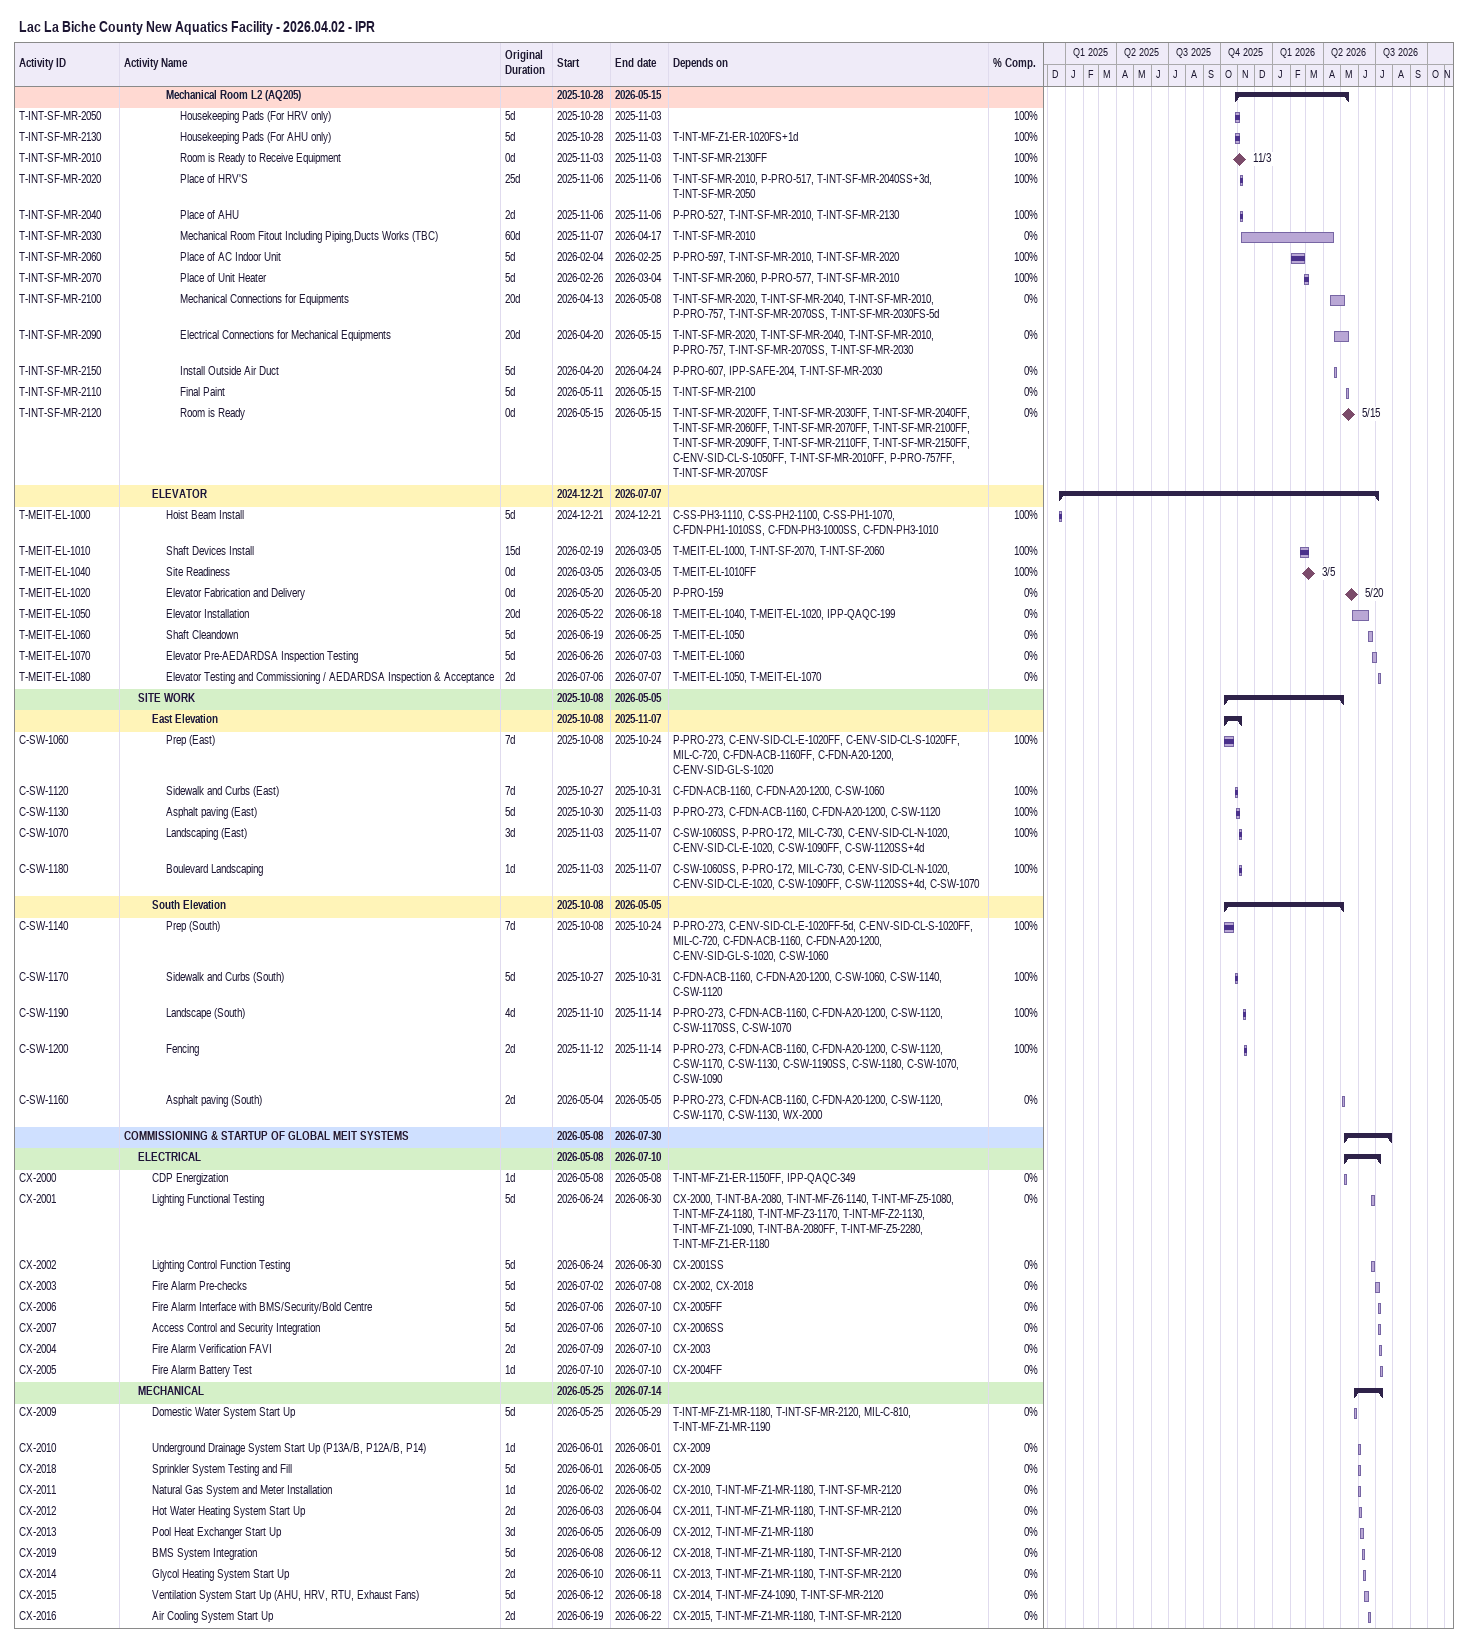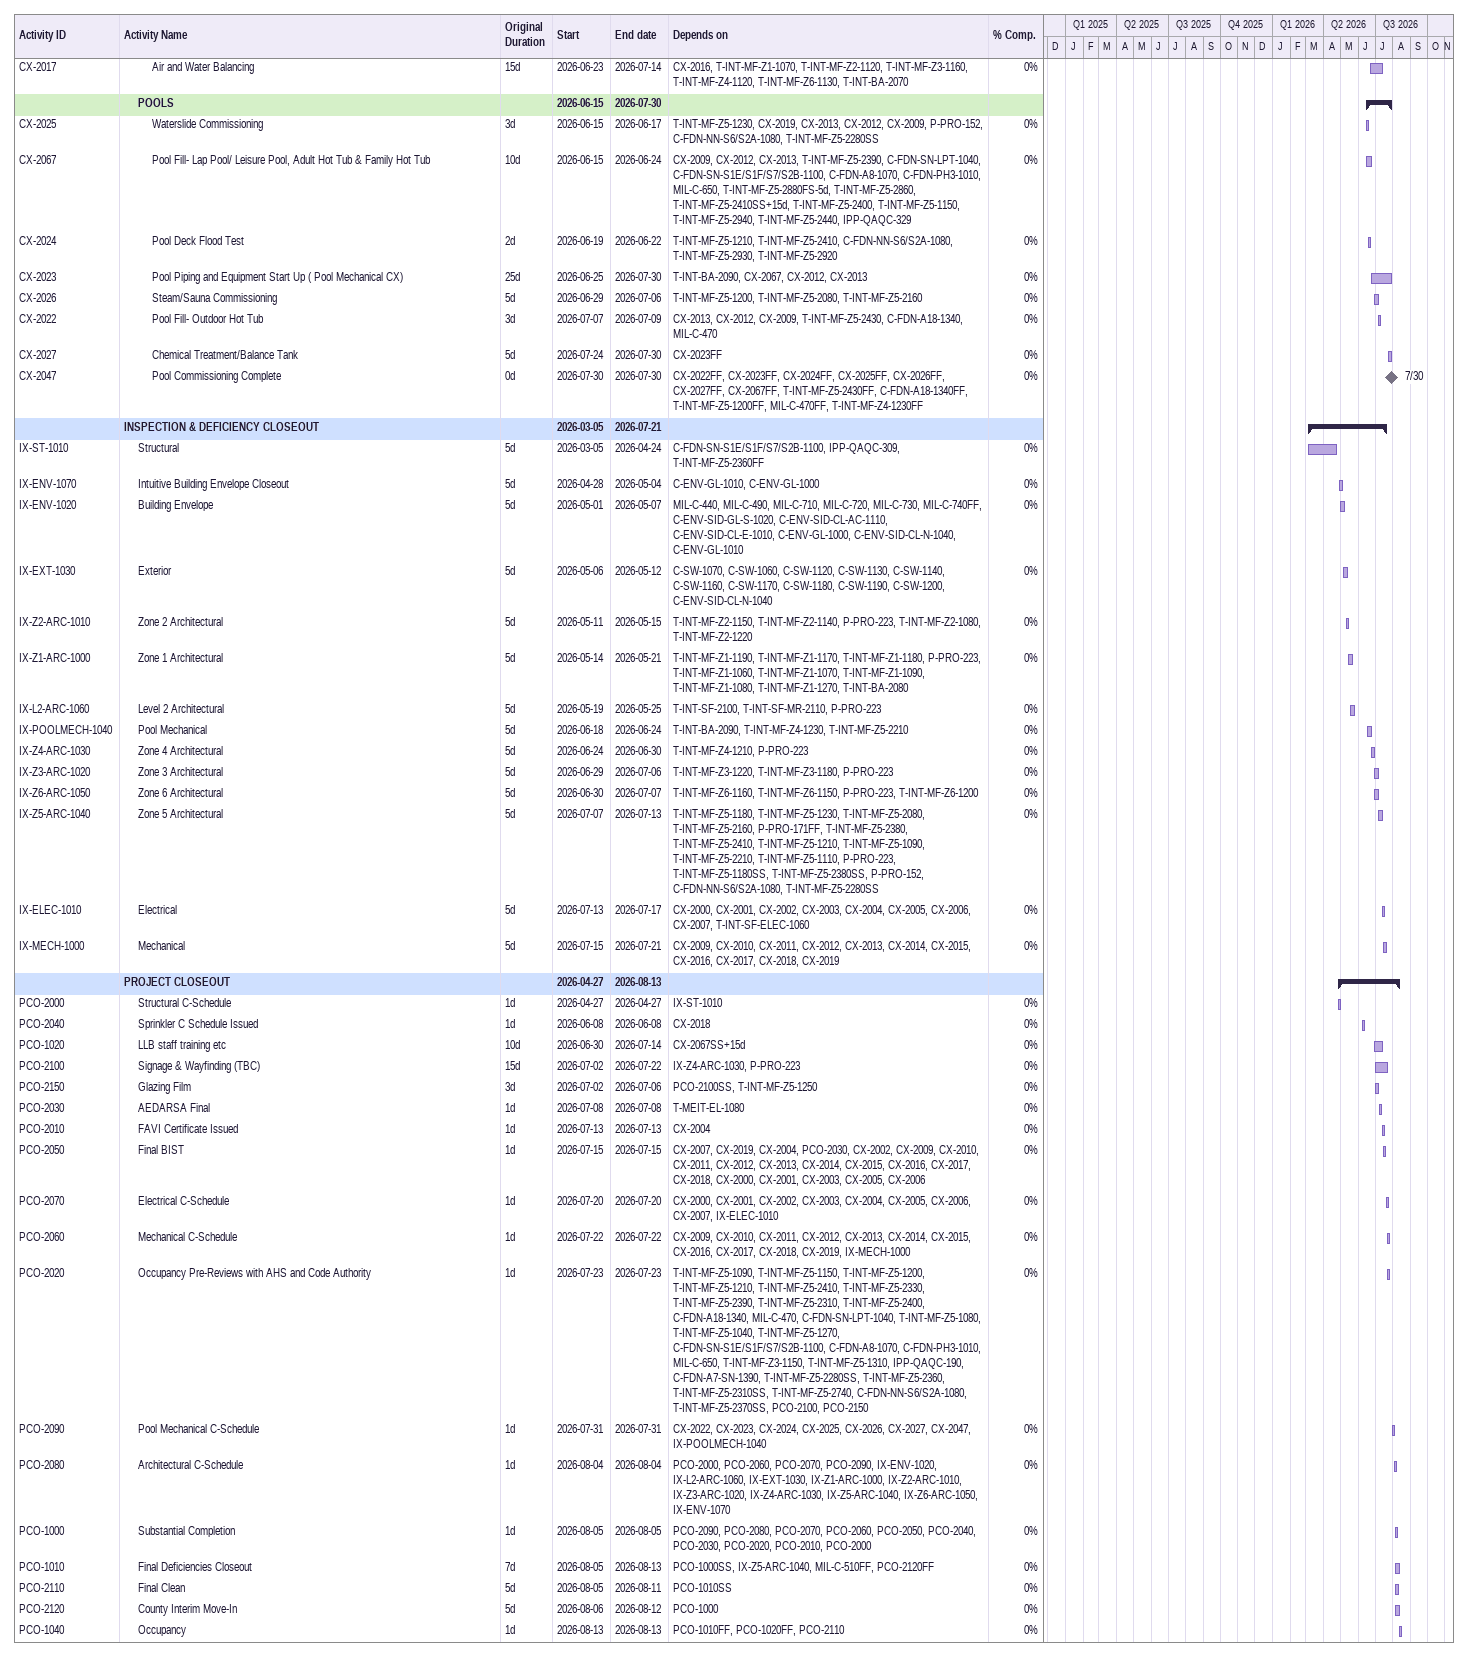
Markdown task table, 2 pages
Lac La Biche County New Aquatics Facility - 2026.04.02 - IPR

| ID | Level | Task | Original duration | Start | Finish | Predecessors | % complete |
|---|---|---|---|---|---|---|---|
|  | 4 | **Mechanical Room L2 (AQ205)** |  | 2025-10-28 | 2026-05-15 |  |  |
| T-INT-SF-MR-2050 | 5 | Housekeeping Pads (For HRV only) | 5d | 2025-10-28 | 2025-11-03 |  | 100 |
| T-INT-SF-MR-2130 | 5 | Housekeeping Pads (For AHU only) | 5d | 2025-10-28 | 2025-11-03 | T-INT-MF-Z1-ER-1020FS+1d | 100 |
| T-INT-SF-MR-2010 | 5 | Room is Ready to Receive Equipment | 0d | 2025-11-03 | 2025-11-03 | T-INT-SF-MR-2130FF | 100 |
| T-INT-SF-MR-2020 | 5 | Place of HRV'S | 25d | 2025-11-06 | 2025-11-06 | T-INT-SF-MR-2010, P-PRO-517, T-INT-SF-MR-2040SS+3d, T-INT-SF-MR-2050 | 100 |
| T-INT-SF-MR-2040 | 5 | Place of AHU | 2d | 2025-11-06 | 2025-11-06 | P-PRO-527, T-INT-SF-MR-2010, T-INT-SF-MR-2130 | 100 |
| T-INT-SF-MR-2030 | 5 | Mechanical Room Fitout Including Piping,Ducts Works (TBC) | 60d | 2025-11-07 | 2026-04-17 | T-INT-SF-MR-2010 | 0 |
| T-INT-SF-MR-2060 | 5 | Place of AC Indoor Unit | 5d | 2026-02-04 | 2026-02-25 | P-PRO-597, T-INT-SF-MR-2010, T-INT-SF-MR-2020 | 100 |
| T-INT-SF-MR-2070 | 5 | Place of Unit Heater | 5d | 2026-02-26 | 2026-03-04 | T-INT-SF-MR-2060, P-PRO-577, T-INT-SF-MR-2010 | 100 |
| T-INT-SF-MR-2100 | 5 | Mechanical Connections for Equipments | 20d | 2026-04-13 | 2026-05-08 | T-INT-SF-MR-2020, T-INT-SF-MR-2040, T-INT-SF-MR-2010, P-PRO-757, T-INT-SF-MR-2070SS, T-INT-SF-MR-2030FS-5d | 0 |
| T-INT-SF-MR-2090 | 5 | Electrical Connections for Mechanical Equipments | 20d | 2026-04-20 | 2026-05-15 | T-INT-SF-MR-2020, T-INT-SF-MR-2040, T-INT-SF-MR-2010, P-PRO-757, T-INT-SF-MR-2070SS, T-INT-SF-MR-2030 | 0 |
| T-INT-SF-MR-2150 | 5 | Install Outside Air Duct | 5d | 2026-04-20 | 2026-04-24 | P-PRO-607, IPP-SAFE-204, T-INT-SF-MR-2030 | 0 |
| T-INT-SF-MR-2110 | 5 | Final Paint | 5d | 2026-05-11 | 2026-05-15 | T-INT-SF-MR-2100 | 0 |
| T-INT-SF-MR-2120 | 5 | Room is Ready | 0d | 2026-05-15 | 2026-05-15 | T-INT-SF-MR-2020FF, T-INT-SF-MR-2030FF, T-INT-SF-MR-2040FF, T-INT-SF-MR-2060FF, T-INT-SF-MR-2070FF, T-INT-SF-MR-2100FF, T-INT-SF-MR-2090FF, T-INT-SF-MR-2110FF, T-INT-SF-MR-2150FF, C-ENV-SID-CL-S-1050FF, T-INT-SF-MR-2010FF, P-PRO-757FF, T-INT-SF-MR-2070SF | 0 |
|  | 3 | **ELEVATOR** |  | 2024-12-21 | 2026-07-07 |  |  |
| T-MEIT-EL-1000 | 4 | Hoist Beam Install | 5d | 2024-12-21 | 2024-12-21 | C-SS-PH3-1110, C-SS-PH2-1100, C-SS-PH1-1070, C-FDN-PH1-1010SS, C-FDN-PH3-1000SS, C-FDN-PH3-1010 | 100 |
| T-MEIT-EL-1010 | 4 | Shaft Devices Install | 15d | 2026-02-19 | 2026-03-05 | T-MEIT-EL-1000, T-INT-SF-2070, T-INT-SF-2060 | 100 |
| T-MEIT-EL-1040 | 4 | Site Readiness | 0d | 2026-03-05 | 2026-03-05 | T-MEIT-EL-1010FF | 100 |
| T-MEIT-EL-1020 | 4 | Elevator Fabrication and Delivery | 0d | 2026-05-20 | 2026-05-20 | P-PRO-159 | 0 |
| T-MEIT-EL-1050 | 4 | Elevator Installation | 20d | 2026-05-22 | 2026-06-18 | T-MEIT-EL-1040, T-MEIT-EL-1020, IPP-QAQC-199 | 0 |
| T-MEIT-EL-1060 | 4 | Shaft Cleandown | 5d | 2026-06-19 | 2026-06-25 | T-MEIT-EL-1050 | 0 |
| T-MEIT-EL-1070 | 4 | Elevator Pre-AEDARDSA Inspection Testing | 5d | 2026-06-26 | 2026-07-03 | T-MEIT-EL-1060 | 0 |
| T-MEIT-EL-1080 | 4 | Elevator Testing and Commissioning / AEDARDSA Inspection & Acceptance | 2d | 2026-07-06 | 2026-07-07 | T-MEIT-EL-1050, T-MEIT-EL-1070 | 0 |
|  | 2 | **SITE WORK** |  | 2025-10-08 | 2026-05-05 |  |  |
|  | 3 | **East Elevation** |  | 2025-10-08 | 2025-11-07 |  |  |
| C-SW-1060 | 4 | Prep (East) | 7d | 2025-10-08 | 2025-10-24 | P-PRO-273, C-ENV-SID-CL-E-1020FF, C-ENV-SID-CL-S-1020FF, MIL-C-720, C-FDN-ACB-1160FF, C-FDN-A20-1200, C-ENV-SID-GL-S-1020 | 100 |
| C-SW-1120 | 4 | Sidewalk and Curbs (East) | 7d | 2025-10-27 | 2025-10-31 | C-FDN-ACB-1160, C-FDN-A20-1200, C-SW-1060 | 100 |
| C-SW-1130 | 4 | Asphalt paving (East) | 5d | 2025-10-30 | 2025-11-03 | P-PRO-273, C-FDN-ACB-1160, C-FDN-A20-1200, C-SW-1120 | 100 |
| C-SW-1070 | 4 | Landscaping (East) | 3d | 2025-11-03 | 2025-11-07 | C-SW-1060SS, P-PRO-172, MIL-C-730, C-ENV-SID-CL-N-1020, C-ENV-SID-CL-E-1020, C-SW-1090FF, C-SW-1120SS+4d | 100 |
| C-SW-1180 | 4 | Boulevard Landscaping | 1d | 2025-11-03 | 2025-11-07 | C-SW-1060SS, P-PRO-172, MIL-C-730, C-ENV-SID-CL-N-1020, C-ENV-SID-CL-E-1020, C-SW-1090FF, C-SW-1120SS+4d, C-SW-1070 | 100 |
|  | 3 | **South Elevation** |  | 2025-10-08 | 2026-05-05 |  |  |
| C-SW-1140 | 4 | Prep (South) | 7d | 2025-10-08 | 2025-10-24 | P-PRO-273, C-ENV-SID-CL-E-1020FF-5d, C-ENV-SID-CL-S-1020FF, MIL-C-720, C-FDN-ACB-1160, C-FDN-A20-1200, C-ENV-SID-GL-S-1020, C-SW-1060 | 100 |
| C-SW-1170 | 4 | Sidewalk and Curbs (South) | 5d | 2025-10-27 | 2025-10-31 | C-FDN-ACB-1160, C-FDN-A20-1200, C-SW-1060, C-SW-1140, C-SW-1120 | 100 |
| C-SW-1190 | 4 | Landscape (South) | 4d | 2025-11-10 | 2025-11-14 | P-PRO-273, C-FDN-ACB-1160, C-FDN-A20-1200, C-SW-1120, C-SW-1170SS, C-SW-1070 | 100 |
| C-SW-1200 | 4 | Fencing | 2d | 2025-11-12 | 2025-11-14 | P-PRO-273, C-FDN-ACB-1160, C-FDN-A20-1200, C-SW-1120, C-SW-1170, C-SW-1130, C-SW-1190SS, C-SW-1180, C-SW-1070, C-SW-1090 | 100 |
| C-SW-1160 | 4 | Asphalt paving (South) | 2d | 2026-05-04 | 2026-05-05 | P-PRO-273, C-FDN-ACB-1160, C-FDN-A20-1200, C-SW-1120, C-SW-1170, C-SW-1130, WX-2000 | 0 |
|  | 1 | **COMMISSIONING & STARTUP OF GLOBAL MEIT SYSTEMS** |  | 2026-05-08 | 2026-07-30 |  |  |
|  | 2 | **ELECTRICAL** |  | 2026-05-08 | 2026-07-10 |  |  |
| CX-2000 | 3 | CDP Energization | 1d | 2026-05-08 | 2026-05-08 | T-INT-MF-Z1-ER-1150FF, IPP-QAQC-349 | 0 |
| CX-2001 | 3 | Lighting Functional Testing | 5d | 2026-06-24 | 2026-06-30 | CX-2000, T-INT-BA-2080, T-INT-MF-Z6-1140, T-INT-MF-Z5-1080, T-INT-MF-Z4-1180, T-INT-MF-Z3-1170, T-INT-MF-Z2-1130, T-INT-MF-Z1-1090, T-INT-BA-2080FF, T-INT-MF-Z5-2280, T-INT-MF-Z1-ER-1180 | 0 |
| CX-2002 | 3 | Lighting Control Function Testing | 5d | 2026-06-24 | 2026-06-30 | CX-2001SS | 0 |
| CX-2003 | 3 | Fire Alarm Pre-checks | 5d | 2026-07-02 | 2026-07-08 | CX-2002, CX-2018 | 0 |
| CX-2006 | 3 | Fire Alarm Interface with BMS/Security/Bold Centre | 5d | 2026-07-06 | 2026-07-10 | CX-2005FF | 0 |
| CX-2007 | 3 | Access Control and Security Integration | 5d | 2026-07-06 | 2026-07-10 | CX-2006SS | 0 |
| CX-2004 | 3 | Fire Alarm Verification FAVI | 2d | 2026-07-09 | 2026-07-10 | CX-2003 | 0 |
| CX-2005 | 3 | Fire Alarm Battery Test | 1d | 2026-07-10 | 2026-07-10 | CX-2004FF | 0 |
|  | 2 | **MECHANICAL** |  | 2026-05-25 | 2026-07-14 |  |  |
| CX-2009 | 3 | Domestic Water System Start Up | 5d | 2026-05-25 | 2026-05-29 | T-INT-MF-Z1-MR-1180, T-INT-SF-MR-2120, MIL-C-810, T-INT-MF-Z1-MR-1190 | 0 |
| CX-2010 | 3 | Underground Drainage System Start Up (P13A/B, P12A/B, P14) | 1d | 2026-06-01 | 2026-06-01 | CX-2009 | 0 |
| CX-2018 | 3 | Sprinkler System Testing and Fill | 5d | 2026-06-01 | 2026-06-05 | CX-2009 | 0 |
| CX-2011 | 3 | Natural Gas System and Meter Installation | 1d | 2026-06-02 | 2026-06-02 | CX-2010, T-INT-MF-Z1-MR-1180, T-INT-SF-MR-2120 | 0 |
| CX-2012 | 3 | Hot Water Heating System Start Up | 2d | 2026-06-03 | 2026-06-04 | CX-2011, T-INT-MF-Z1-MR-1180, T-INT-SF-MR-2120 | 0 |
| CX-2013 | 3 | Pool Heat Exchanger Start Up | 3d | 2026-06-05 | 2026-06-09 | CX-2012, T-INT-MF-Z1-MR-1180 | 0 |
| CX-2019 | 3 | BMS System Integration | 5d | 2026-06-08 | 2026-06-12 | CX-2018, T-INT-MF-Z1-MR-1180, T-INT-SF-MR-2120 | 0 |
| CX-2014 | 3 | Glycol Heating System Start Up | 2d | 2026-06-10 | 2026-06-11 | CX-2013, T-INT-MF-Z1-MR-1180, T-INT-SF-MR-2120 | 0 |
| CX-2015 | 3 | Ventilation System Start Up (AHU, HRV, RTU, Exhaust Fans) | 5d | 2026-06-12 | 2026-06-18 | CX-2014, T-INT-MF-Z4-1090, T-INT-SF-MR-2120 | 0 |
| CX-2016 | 3 | Air Cooling System Start Up | 2d | 2026-06-19 | 2026-06-22 | CX-2015, T-INT-MF-Z1-MR-1180, T-INT-SF-MR-2120 | 0 |
| CX-2017 | 3 | Air and Water Balancing | 15d | 2026-06-23 | 2026-07-14 | CX-2016, T-INT-MF-Z1-1070, T-INT-MF-Z2-1120, T-INT-MF-Z3-1160, T-INT-MF-Z4-1120, T-INT-MF-Z6-1130, T-INT-BA-2070 | 0 |
|  | 2 | **POOLS** |  | 2026-06-15 | 2026-07-30 |  |  |
| CX-2025 | 3 | Waterslide Commissioning | 3d | 2026-06-15 | 2026-06-17 | T-INT-MF-Z5-1230, CX-2019, CX-2013, CX-2012, CX-2009, P-PRO-152, C-FDN-NN-S6/S2A-1080, T-INT-MF-Z5-2280SS | 0 |
| CX-2067 | 3 | Pool Fill- Lap Pool/ Leisure Pool, Adult Hot Tub & Family Hot Tub | 10d | 2026-06-15 | 2026-06-24 | CX-2009, CX-2012, CX-2013, T-INT-MF-Z5-2390, C-FDN-SN-LPT-1040, C-FDN-SN-S1E/S1F/S7/S2B-1100, C-FDN-A8-1070, C-FDN-PH3-1010, MIL-C-650, T-INT-MF-Z5-2880FS-5d, T-INT-MF-Z5-2860, T-INT-MF-Z5-2410SS+15d, T-INT-MF-Z5-2400, T-INT-MF-Z5-1150, T-INT-MF-Z5-2940, T-INT-MF-Z5-2440, IPP-QAQC-329 | 0 |
| CX-2024 | 3 | Pool Deck Flood Test | 2d | 2026-06-19 | 2026-06-22 | T-INT-MF-Z5-1210, T-INT-MF-Z5-2410, C-FDN-NN-S6/S2A-1080, T-INT-MF-Z5-2930, T-INT-MF-Z5-2920 | 0 |
| CX-2023 | 3 | Pool Piping and Equipment Start Up ( Pool Mechanical CX) | 25d | 2026-06-25 | 2026-07-30 | T-INT-BA-2090, CX-2067, CX-2012, CX-2013 | 0 |
| CX-2026 | 3 | Steam/Sauna Commissioning | 5d | 2026-06-29 | 2026-07-06 | T-INT-MF-Z5-1200, T-INT-MF-Z5-2080, T-INT-MF-Z5-2160 | 0 |
| CX-2022 | 3 | Pool Fill- Outdoor Hot Tub | 3d | 2026-07-07 | 2026-07-09 | CX-2013, CX-2012, CX-2009, T-INT-MF-Z5-2430, C-FDN-A18-1340, MIL-C-470 | 0 |
| CX-2027 | 3 | Chemical Treatment/Balance Tank | 5d | 2026-07-24 | 2026-07-30 | CX-2023FF | 0 |
| CX-2047 | 3 | Pool Commissioning Complete | 0d | 2026-07-30 | 2026-07-30 | CX-2022FF, CX-2023FF, CX-2024FF, CX-2025FF, CX-2026FF, CX-2027FF, CX-2067FF, T-INT-MF-Z5-2430FF, C-FDN-A18-1340FF, T-INT-MF-Z5-1200FF, MIL-C-470FF, T-INT-MF-Z4-1230FF | 0 |
|  | 1 | **INSPECTION & DEFICIENCY CLOSEOUT** |  | 2026-03-05 | 2026-07-21 |  |  |
| IX-ST-1010 | 2 | Structural | 5d | 2026-03-05 | 2026-04-24 | C-FDN-SN-S1E/S1F/S7/S2B-1100, IPP-QAQC-309, T-INT-MF-Z5-2360FF | 0 |
| IX-ENV-1070 | 2 | Intuitive Building Envelope Closeout | 5d | 2026-04-28 | 2026-05-04 | C-ENV-GL-1010, C-ENV-GL-1000 | 0 |
| IX-ENV-1020 | 2 | Building Envelope | 5d | 2026-05-01 | 2026-05-07 | MIL-C-440, MIL-C-490, MIL-C-710, MIL-C-720, MIL-C-730, MIL-C-740FF, C-ENV-SID-GL-S-1020, C-ENV-SID-CL-AC-1110, C-ENV-SID-CL-E-1010, C-ENV-GL-1000, C-ENV-SID-CL-N-1040, C-ENV-GL-1010 | 0 |
| IX-EXT-1030 | 2 | Exterior | 5d | 2026-05-06 | 2026-05-12 | C-SW-1070, C-SW-1060, C-SW-1120, C-SW-1130, C-SW-1140, C-SW-1160, C-SW-1170, C-SW-1180, C-SW-1190, C-SW-1200, C-ENV-SID-CL-N-1040 | 0 |
| IX-Z2-ARC-1010 | 2 | Zone 2 Architectural | 5d | 2026-05-11 | 2026-05-15 | T-INT-MF-Z2-1150, T-INT-MF-Z2-1140, P-PRO-223, T-INT-MF-Z2-1080, T-INT-MF-Z2-1220 | 0 |
| IX-Z1-ARC-1000 | 2 | Zone 1 Architectural | 5d | 2026-05-14 | 2026-05-21 | T-INT-MF-Z1-1190, T-INT-MF-Z1-1170, T-INT-MF-Z1-1180, P-PRO-223, T-INT-MF-Z1-1060, T-INT-MF-Z1-1070, T-INT-MF-Z1-1090, T-INT-MF-Z1-1080, T-INT-MF-Z1-1270, T-INT-BA-2080 | 0 |
| IX-L2-ARC-1060 | 2 | Level 2 Architectural | 5d | 2026-05-19 | 2026-05-25 | T-INT-SF-2100, T-INT-SF-MR-2110, P-PRO-223 | 0 |
| IX-POOLMECH-1040 | 2 | Pool Mechanical | 5d | 2026-06-18 | 2026-06-24 | T-INT-BA-2090, T-INT-MF-Z4-1230, T-INT-MF-Z5-2210 | 0 |
| IX-Z4-ARC-1030 | 2 | Zone 4 Architectural | 5d | 2026-06-24 | 2026-06-30 | T-INT-MF-Z4-1210, P-PRO-223 | 0 |
| IX-Z3-ARC-1020 | 2 | Zone 3 Architectural | 5d | 2026-06-29 | 2026-07-06 | T-INT-MF-Z3-1220, T-INT-MF-Z3-1180, P-PRO-223 | 0 |
| IX-Z6-ARC-1050 | 2 | Zone 6 Architectural | 5d | 2026-06-30 | 2026-07-07 | T-INT-MF-Z6-1160, T-INT-MF-Z6-1150, P-PRO-223, T-INT-MF-Z6-1200 | 0 |
| IX-Z5-ARC-1040 | 2 | Zone 5 Architectural | 5d | 2026-07-07 | 2026-07-13 | T-INT-MF-Z5-1180, T-INT-MF-Z5-1230, T-INT-MF-Z5-2080, T-INT-MF-Z5-2160, P-PRO-171FF, T-INT-MF-Z5-2380, T-INT-MF-Z5-2410, T-INT-MF-Z5-1210, T-INT-MF-Z5-1090, T-INT-MF-Z5-2210, T-INT-MF-Z5-1110, P-PRO-223, T-INT-MF-Z5-1180SS, T-INT-MF-Z5-2380SS, P-PRO-152, C-FDN-NN-S6/S2A-1080, T-INT-MF-Z5-2280SS | 0 |
| IX-ELEC-1010 | 2 | Electrical | 5d | 2026-07-13 | 2026-07-17 | CX-2000, CX-2001, CX-2002, CX-2003, CX-2004, CX-2005, CX-2006, CX-2007, T-INT-SF-ELEC-1060 | 0 |
| IX-MECH-1000 | 2 | Mechanical | 5d | 2026-07-15 | 2026-07-21 | CX-2009, CX-2010, CX-2011, CX-2012, CX-2013, CX-2014, CX-2015, CX-2016, CX-2017, CX-2018, CX-2019 | 0 |
|  | 1 | **PROJECT CLOSEOUT** |  | 2026-04-27 | 2026-08-13 |  |  |
| PCO-2000 | 2 | Structural C-Schedule | 1d | 2026-04-27 | 2026-04-27 | IX-ST-1010 | 0 |
| PCO-2040 | 2 | Sprinkler C Schedule Issued | 1d | 2026-06-08 | 2026-06-08 | CX-2018 | 0 |
| PCO-1020 | 2 | LLB staff training etc | 10d | 2026-06-30 | 2026-07-14 | CX-2067SS+15d | 0 |
| PCO-2100 | 2 | Signage & Wayfinding (TBC) | 15d | 2026-07-02 | 2026-07-22 | IX-Z4-ARC-1030, P-PRO-223 | 0 |
| PCO-2150 | 2 | Glazing Film | 3d | 2026-07-02 | 2026-07-06 | PCO-2100SS, T-INT-MF-Z5-1250 | 0 |
| PCO-2030 | 2 | AEDARSA Final | 1d | 2026-07-08 | 2026-07-08 | T-MEIT-EL-1080 | 0 |
| PCO-2010 | 2 | FAVI Certificate Issued | 1d | 2026-07-13 | 2026-07-13 | CX-2004 | 0 |
| PCO-2050 | 2 | Final BIST | 1d | 2026-07-15 | 2026-07-15 | CX-2007, CX-2019, CX-2004, PCO-2030, CX-2002, CX-2009, CX-2010, CX-2011, CX-2012, CX-2013, CX-2014, CX-2015, CX-2016, CX-2017, CX-2018, CX-2000, CX-2001, CX-2003, CX-2005, CX-2006 | 0 |
| PCO-2070 | 2 | Electrical C-Schedule | 1d | 2026-07-20 | 2026-07-20 | CX-2000, CX-2001, CX-2002, CX-2003, CX-2004, CX-2005, CX-2006, CX-2007, IX-ELEC-1010 | 0 |
| PCO-2060 | 2 | Mechanical C-Schedule | 1d | 2026-07-22 | 2026-07-22 | CX-2009, CX-2010, CX-2011, CX-2012, CX-2013, CX-2014, CX-2015, CX-2016, CX-2017, CX-2018, CX-2019, IX-MECH-1000 | 0 |
| PCO-2020 | 2 | Occupancy Pre-Reviews with AHS and Code Authority | 1d | 2026-07-23 | 2026-07-23 | T-INT-MF-Z5-1090, T-INT-MF-Z5-1150, T-INT-MF-Z5-1200, T-INT-MF-Z5-1210, T-INT-MF-Z5-2410, T-INT-MF-Z5-2330, T-INT-MF-Z5-2390, T-INT-MF-Z5-2310, T-INT-MF-Z5-2400, C-FDN-A18-1340, MIL-C-470, C-FDN-SN-LPT-1040, T-INT-MF-Z5-1080, T-INT-MF-Z5-1040, T-INT-MF-Z5-1270, C-FDN-SN-S1E/S1F/S7/S2B-1100, C-FDN-A8-1070, C-FDN-PH3-1010, MIL-C-650, T-INT-MF-Z3-1150, T-INT-MF-Z5-1310, IPP-QAQC-190, C-FDN-A7-SN-1390, T-INT-MF-Z5-2280SS, T-INT-MF-Z5-2360, T-INT-MF-Z5-2310SS, T-INT-MF-Z5-2740, C-FDN-NN-S6/S2A-1080, T-INT-MF-Z5-2370SS, PCO-2100, PCO-2150 | 0 |
| PCO-2090 | 2 | Pool Mechanical C-Schedule | 1d | 2026-07-31 | 2026-07-31 | CX-2022, CX-2023, CX-2024, CX-2025, CX-2026, CX-2027, CX-2047, IX-POOLMECH-1040 | 0 |
| PCO-2080 | 2 | Architectural C-Schedule | 1d | 2026-08-04 | 2026-08-04 | PCO-2000, PCO-2060, PCO-2070, PCO-2090, IX-ENV-1020, IX-L2-ARC-1060, IX-EXT-1030, IX-Z1-ARC-1000, IX-Z2-ARC-1010, IX-Z3-ARC-1020, IX-Z4-ARC-1030, IX-Z5-ARC-1040, IX-Z6-ARC-1050, IX-ENV-1070 | 0 |
| PCO-1000 | 2 | Substantial Completion | 1d | 2026-08-05 | 2026-08-05 | PCO-2090, PCO-2080, PCO-2070, PCO-2060, PCO-2050, PCO-2040, PCO-2030, PCO-2020, PCO-2010, PCO-2000 | 0 |
| PCO-1010 | 2 | Final Deficiencies Closeout | 7d | 2026-08-05 | 2026-08-13 | PCO-1000SS, IX-Z5-ARC-1040, MIL-C-510FF, PCO-2120FF | 0 |
| PCO-2110 | 2 | Final Clean | 5d | 2026-08-05 | 2026-08-11 | PCO-1010SS | 0 |
| PCO-2120 | 2 | County Interim Move-In | 5d | 2026-08-06 | 2026-08-12 | PCO-1000 | 0 |
| PCO-1040 | 2 | Occupancy | 1d | 2026-08-13 | 2026-08-13 | PCO-1010FF, PCO-1020FF, PCO-2110 | 0 |
